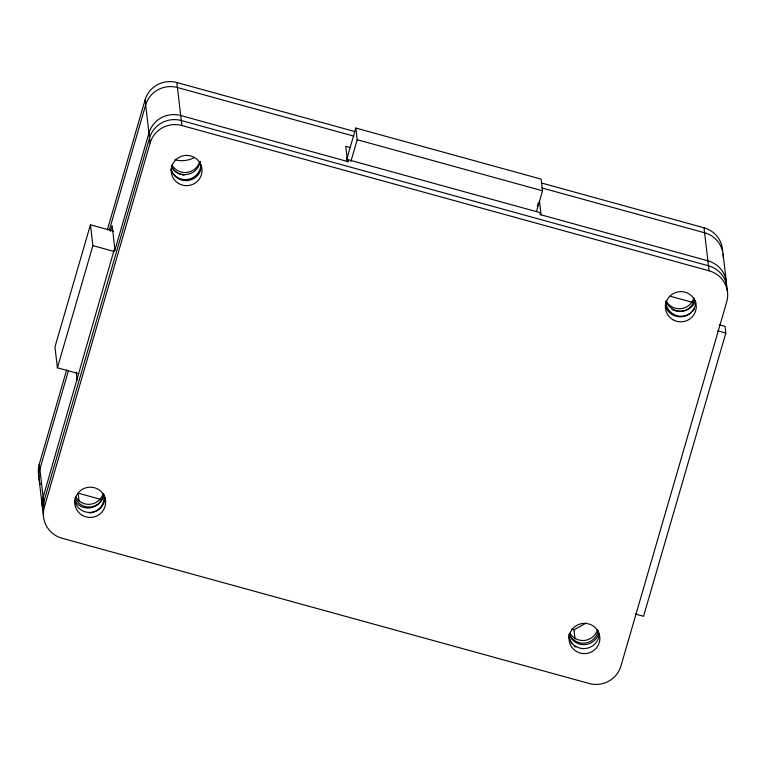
<?xml version="1.0" encoding="UTF-8"?>
<svg xmlns="http://www.w3.org/2000/svg" width="766" height="766" viewBox="0 0 766 766"><rect width="100%" height="100%" fill="white"/><g stroke="black" fill="none" stroke-linecap="round" stroke-linejoin="round"><path stroke-width="1.15" d="M113.397 231.102L90.445 224.783L54.951 346.969L57.402 367.814L78.745 373.693M57.402 367.814L92.897 245.627L90.445 224.783M39.066 477.17A25.709 25.211 -6.7 0 1 39.286 464.119L66.652 369.921M107.364 229.781L145.071 99.973A25.709 25.211 -6.7 0 1 176.831 82.508L354.476 131.465M68.567 370.332L39.87 469.118A25.709 25.211 -6.7 0 0 39.411 481.096M109.279 230.183L145.655 104.98A25.709 25.211 -6.7 0 1 177.425 87.516L353.911 136.147M110.457 231.294L112.123 225.577L114.977 249.917M541.351 182.959L704.002 227.78L709.057 270.8A25.709 25.211 -6.7 0 1 726.714 301.881L620.929 666.027A25.709 25.211 -6.7 0 1 589.169 683.492L61.998 538.22A25.709 25.211 -6.7 0 1 44.332 507.14L150.126 142.993L145.071 99.973M346.471 160.238L355.826 128.056L541.16 179.12L542.529 190.791L536.573 211.282M347.467 161.913L348.099 159.711L540.02 212.603L540.26 214.604L707.88 260.794A25.709 25.211 -6.7 0 1 726.522 284.263M350.914 161.348L357.195 139.728L355.826 128.056M537.387 206.246L538.345 202.952M719.293 324.822L725.048 326.402L725.833 333.076L643.545 616.295L635.474 614.073M571.742 629.173L573.983 629.786L586.277 623.026M541.945 187.957L704.596 232.778A25.709 25.211 -6.7 0 1 723.238 257.347M357.195 139.728L542.529 190.791M350.34 147.589L345.734 146.316L347.515 161.492M150.126 142.993A25.709 25.211 -6.7 0 1 181.887 125.528L709.057 270.8M670.844 296.394L692.186 302.273M717.761 330.855L725.833 333.076M92.897 245.627L114.239 251.507M100.585 499.336L78.113 493.141L79.061 501.184M723.066 254.053L726.36 282.07M539.436 200.826L541.083 214.825M573.983 629.786L575.065 638.978M348.099 159.711L348.339 161.712L180.709 115.522A25.709 25.211 -6.7 0 0 148.949 132.987L114.747 250.731L114.507 248.73L43.164 497.134A25.709 25.211 -6.7 0 0 42.944 510.185M176.831 82.508L181.887 125.528M76.179 372.085L77.136 380.204M39.286 464.119L44.332 507.14M39.056 478.932L42.341 506.939M40.292 484.275A25.709 25.211 -6.7 0 1 39.66 482.168M194.507 157.461A25.709 25.211 -6.7 0 1 174.974 159.749M727.116 290.362A25.709 25.211 -6.7 0 0 708.473 265.792L181.303 120.53A25.709 25.211 -6.7 0 0 149.533 137.995L43.748 502.132A25.709 25.211 -6.7 0 0 43.538 515.183M105.057 497.479A15.425 15.129 -6.7 0 1 74.675 501.041M599.271 633.664A15.425 15.129 -6.7 0 1 568.899 637.235M695.662 301.89A15.425 15.129 -6.7 0 1 665.29 305.462M201.439 165.705A15.425 15.129 -6.7 0 1 171.067 169.267M704.002 227.78A25.709 25.211 -6.7 0 1 722.644 251.248M103.534 494.137A15.425 15.129 -6.7 0 1 89.335 512.99M694.523 308.851A15.425 15.129 -6.7 0 1 692.723 311.245M691.277 312.624A15.425 15.129 -6.7 0 1 665.903 301.938M200.845 164.671A15.425 15.129 -6.7 0 1 171.096 170.119M598.686 633.606A15.425 15.129 -6.7 0 1 569.176 634.21M695.538 300.215A15.425 15.129 -6.7 0 1 666.037 300.818M200.098 161.636A15.425 15.129 -6.7 0 1 171.364 166.902M575.678 647.002A15.425 15.129 -6.7 0 1 574.088 645.776M572.068 643.593A15.425 15.129 -6.7 0 1 569.033 634.344M103.362 494.041A15.425 15.129 -6.7 0 1 74.513 500.294M200.376 161.655A14.994 14.707 -6.7 0 1 199.849 164.499M184.213 175.184A14.994 14.707 -6.7 0 1 182.27 174.916M180.393 174.399A14.994 14.707 -6.7 0 1 171.488 165.992M694.484 298.807A14.994 14.707 -6.7 0 1 675.545 310.872M674.607 310.584A14.994 14.707 -6.7 0 1 671.954 309.359M598.102 630.581A14.994 14.707 -6.7 0 1 569.33 633.951M103.879 494.386A14.994 14.707 -6.7 0 1 103.467 496.272M103.161 497.182A14.994 14.707 -6.7 0 1 75.106 497.766M103.151 493.601A14.994 14.707 -6.7 0 1 75.633 496.837M693.757 298.022A14.994 14.707 -6.7 0 1 666.238 301.249M199.533 161.827A14.994 14.707 -6.7 0 1 172.015 165.063M597.375 629.786A14.994 14.707 -6.7 0 1 569.856 633.022M82.297 515.317A15.425 15.129 -6.7 0 0 105.641 502.477A15.425 15.129 -6.7 0 0 82.728 489.11A15.425 15.129 -6.7 0 0 82.297 515.317M178.679 183.543A15.425 15.129 -6.7 0 0 202.023 170.703A15.425 15.129 -6.7 0 0 179.12 157.336A15.425 15.129 -6.7 0 0 178.679 183.543M576.52 651.502A15.425 15.129 -6.7 0 0 599.864 638.672A15.425 15.129 -6.7 0 0 576.951 625.305A15.425 15.129 -6.7 0 0 576.52 651.502M672.902 319.728A15.425 15.129 -6.7 0 0 696.246 306.898A15.425 15.129 -6.7 0 0 673.343 293.531A15.425 15.129 -6.7 0 0 672.902 319.728"/></g></svg>
